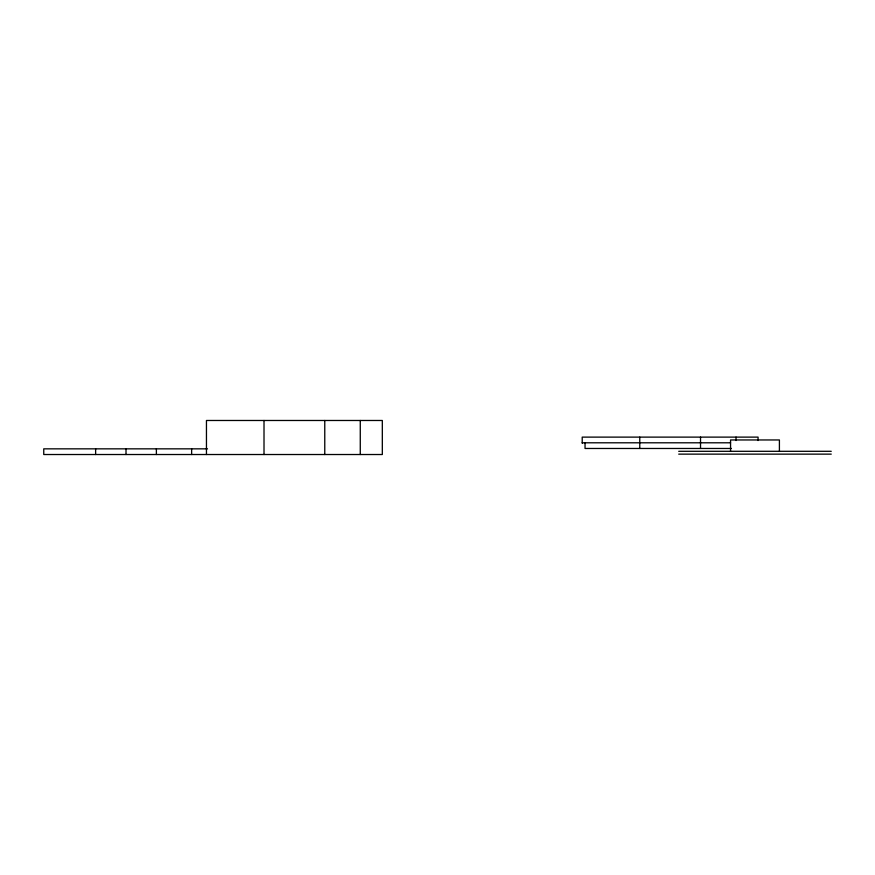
<?xml version="1.0" encoding="UTF-8"?>
<svg xmlns="http://www.w3.org/2000/svg" width="875" height="875" viewBox="0 0 875 875"><rect width="100%" height="100%" fill="white"/><g stroke="black" fill="none" stroke-linecap="round" stroke-linejoin="round"><path stroke-width="1.31" d="M582.214 442.794L730.559 442.794M731.445 448.47L585.047 448.47L585.047 442.794M207.484 448.842L43.75 448.842L43.75 454.519L382.32 454.519L382.32 420.481L206.456 420.481L206.456 454.519M678.716 451.303L831.25 451.303M678.716 454.136L831.25 454.136M779.406 451.303L779.406 439.961L730.559 439.961L730.559 451.303M758.067 440.53L758.067 437.117L582.214 437.117L582.214 443.177M736.028 437.117L736.028 440.53M700.525 437.117L700.525 448.47M639.767 437.117L639.767 448.47M360.27 420.481L360.27 454.519M324.767 420.481L324.767 454.519M264.009 420.481L264.009 454.519M191.636 448.842L191.636 454.519M156.384 448.842L156.384 454.519M126.011 448.842L126.011 454.519M95.627 448.842L95.627 454.519"/></g></svg>
